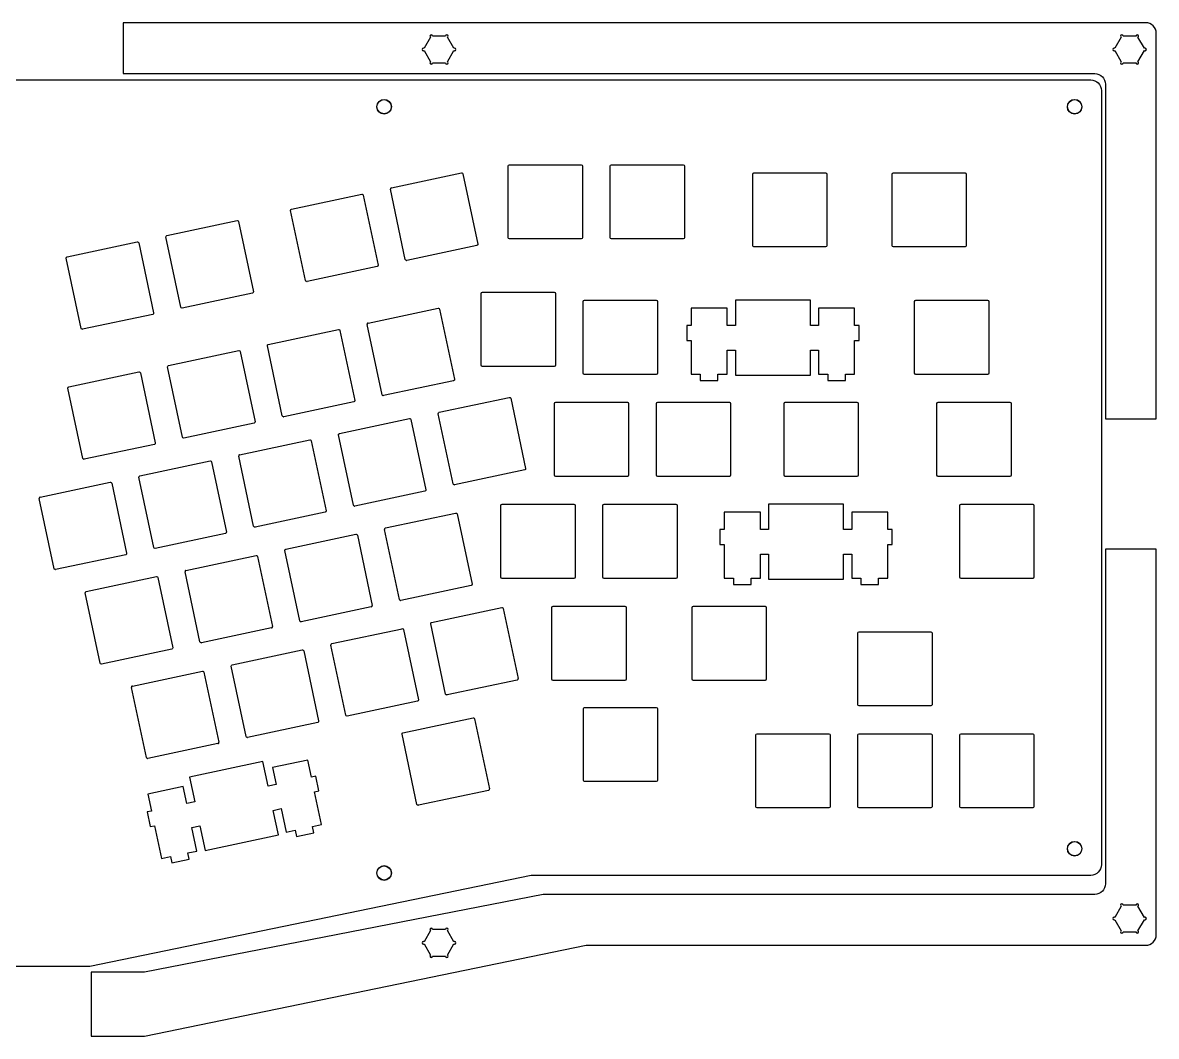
# Model space of a CAD drawing. Header units: inches. Extents: x -11.8 to 11.8, y -2.1 to 13.1.
# Drawn here: x 3.38 to 11.72, y 5.65 to 13.11 of the extents above; entities that cross this region are included whole.
import ezdxf

# ---------------------------------------------------------------- set-up
doc = ezdxf.new("R2010")
doc.units = ezdxf.units.IN
doc.header["$MEASUREMENT"] = 0
doc.layers.get('0').update_dxf_attribs({"lineweight": 0})

msp = doc.modelspace()

# ---------------------------------------------------------------- linework, layer by layer
at = {"color": 18, "lineweight": 25, "true_color": 0x000000}
for p, q in [((4.1235, 13.1059), (4.1235, 12.7319)), ((11.6428, 13.1059), (4.1235, 13.1059)), ((6.4933, 13.0075), (6.3994, 13.0075)), ((11.5717, 13.0075), (11.4777, 13.0075)), ((11.7216, 10.1934), (11.7216, 13.0272)), ((6.3847, 12.9991), (6.3375, 12.9175)), ((6.5552, 12.9175), (6.508, 12.9991)), ((11.463, 12.9991), (11.4159, 12.9175)), ((11.6335, 12.9175), (11.5864, 12.9991)), ((6.3375, 12.9007), (6.3847, 12.819)), ((6.508, 12.819), (6.5552, 12.9007)), ((11.4159, 12.9007), (11.463, 12.819)), ((11.5864, 12.819), (11.6335, 12.9007)), ((6.3994, 12.8106), (6.4933, 12.8106)), ((11.4777, 12.8106), (11.5717, 12.8106)), ((-2.7407, 12.6854), (11.2392, 12.6854)), ((4.1235, 12.7319), (11.2689, 12.7319)), ((11.3179, 12.6066), (11.3179, 6.9142)), ((11.3476, 12.6532), (11.3476, 10.1934)), ((6.9555, 11.5245), (6.9555, 12.052)), ((6.9644, 12.0609), (7.4919, 12.0609)), ((7.5008, 12.052), (7.5008, 11.5245)), ((7.7055, 11.5245), (7.7055, 12.052)), ((7.7144, 12.0609), (8.2419, 12.0609)), ((8.2508, 12.052), (8.2508, 11.5245)), ((6.0955, 11.8913), (6.6115, 12.001)), ((6.622, 11.9942), (6.7317, 11.4782)), ((8.7532, 11.4654), (8.7532, 11.993)), ((8.7532, 11.4654), (8.7532, 11.993)), ((8.7621, 12.0018), (9.2897, 12.0018)), ((8.7621, 12.0018), (9.2897, 12.0018)), ((9.2985, 11.993), (9.2985, 11.4654)), ((9.2985, 11.993), (9.2985, 11.4654)), ((9.7788, 11.4654), (9.7788, 11.993)), ((9.7788, 11.4654), (9.7788, 11.993)), ((9.7877, 12.0018), (10.3153, 12.0018)), ((9.7877, 12.0018), (10.3153, 12.0018)), ((10.3241, 11.993), (10.3241, 11.4654)), ((10.3241, 11.993), (10.3241, 11.4654)), ((5.3619, 11.7354), (5.8779, 11.8451)), ((6.1984, 11.3648), (6.0887, 11.8808)), ((5.8884, 11.8383), (5.9981, 11.3222)), ((5.4647, 11.2089), (5.3551, 11.7249)), ((4.4448, 11.5405), (4.9609, 11.6502)), ((4.9714, 11.6433), (5.0811, 11.1273)), ((4.5477, 11.014), (4.438, 11.53)), ((7.4919, 11.5156), (6.9644, 11.5156)), ((8.2419, 11.5156), (7.7144, 11.5156)), ((3.7113, 11.3846), (4.2273, 11.4942)), ((4.2378, 11.4874), (4.3475, 10.9714)), ((6.7249, 11.4677), (6.2089, 11.358)), ((9.2897, 11.4565), (8.7621, 11.4565)), ((9.2897, 11.4565), (8.7621, 11.4565)), ((10.3153, 11.4565), (9.7877, 11.4565)), ((10.3153, 11.4565), (9.7877, 11.4565)), ((3.8141, 10.858), (3.7044, 11.3741)), ((5.9913, 11.3117), (5.4753, 11.202)), ((5.0743, 11.1168), (4.5582, 11.0071)), ((6.7567, 10.587), (6.7567, 11.1145)), ((6.7655, 11.1234), (7.2931, 11.1234)), ((7.302, 11.1145), (7.302, 10.587)), ((5.9241, 10.8964), (6.4401, 11.0061)), ((7.5067, 10.5279), (7.5067, 11.0555)), ((7.5155, 11.0643), (8.0431, 11.0643)), ((8.052, 11.0555), (8.052, 10.5279)), ((8.5658, 11.0064), (8.3, 11.0064)), ((8.3, 11.0064), (8.3, 10.8793)), ((8.5658, 10.8793), (8.5658, 11.0064)), ((8.6258, 11.0643), (8.6258, 10.8793)), ((9.177, 11.0643), (8.6258, 11.0643)), ((9.177, 10.8793), (9.177, 11.0643)), ((9.5027, 11.0064), (9.237, 11.0064)), ((9.237, 11.0064), (9.237, 10.8793)), ((9.5027, 10.8793), (9.5027, 11.0064)), ((9.9442, 10.5279), (9.9442, 11.0555)), ((9.9442, 10.5279), (9.9442, 11.0555)), ((9.953, 11.0643), (10.4806, 11.0643)), ((9.953, 11.0643), (10.4806, 11.0643)), ((10.4895, 11.0555), (10.4895, 10.5279)), ((10.4895, 11.0555), (10.4895, 10.5279)), ((4.3407, 10.9609), (3.8246, 10.8512)), ((6.4506, 10.9993), (6.5603, 10.4833)), ((5.1905, 10.7405), (5.7065, 10.8502)), ((5.717, 10.8434), (5.8267, 10.3273)), ((6.0269, 10.3699), (5.9173, 10.8859)), ((8.3, 10.8793), (8.2675, 10.8793)), ((8.2675, 10.8793), (8.2675, 10.7691)), ((8.6258, 10.8793), (8.5658, 10.8793)), ((9.237, 10.8793), (9.177, 10.8793)), ((9.5353, 10.8793), (9.5027, 10.8793)), ((9.5353, 10.7691), (9.5353, 10.8793)), ((8.2675, 10.7691), (8.3, 10.7691)), ((8.3, 10.7691), (8.3, 10.5222)), ((9.5027, 10.5222), (9.5027, 10.7691)), ((9.5027, 10.7691), (9.5353, 10.7691)), ((4.4568, 10.5846), (4.9729, 10.6943)), ((4.9834, 10.6874), (5.0931, 10.1714)), ((5.2933, 10.214), (5.1836, 10.73)), ((8.5658, 10.5222), (8.5658, 10.6982)), ((8.5658, 10.6982), (8.6258, 10.6982)), ((8.6258, 10.6982), (8.6258, 10.5132)), ((9.177, 10.5132), (9.177, 10.6982)), ((9.177, 10.6982), (9.237, 10.6982)), ((9.237, 10.6982), (9.237, 10.5222)), ((3.7232, 10.4286), (4.2393, 10.5383)), ((4.2498, 10.5315), (4.3595, 10.0155)), ((4.5597, 10.058), (4.45, 10.5741)), ((7.2931, 10.5781), (6.7655, 10.5781)), ((8.0431, 10.519), (7.5155, 10.519)), ((8.3, 10.5222), (8.3679, 10.5222)), ((8.3679, 10.5222), (8.3679, 10.475)), ((8.4978, 10.475), (8.4978, 10.5222)), ((8.4978, 10.5222), (8.5658, 10.5222)), ((8.6258, 10.5132), (9.177, 10.5132)), ((9.237, 10.5222), (9.3049, 10.5222)), ((9.3049, 10.5222), (9.3049, 10.475)), ((9.4349, 10.475), (9.4349, 10.5222)), ((9.4349, 10.5222), (9.5027, 10.5222)), ((10.4806, 10.519), (9.953, 10.519)), ((10.4806, 10.519), (9.953, 10.519)), ((6.5535, 10.4728), (6.0375, 10.3631)), ((8.3679, 10.475), (8.4978, 10.475)), ((9.3049, 10.475), (9.4349, 10.475)), ((3.8261, 9.9021), (3.7164, 10.4181)), ((6.4468, 10.2408), (6.9628, 10.3505)), ((6.9734, 10.3437), (7.083, 9.8276)), ((5.8199, 10.3168), (5.3038, 10.2071)), ((7.2957, 9.7779), (7.2957, 10.3055)), ((7.3045, 10.3143), (7.8321, 10.3143)), ((7.8409, 10.3055), (7.8409, 9.7779)), ((8.0457, 9.7779), (8.0457, 10.3055)), ((8.0545, 10.3143), (8.5821, 10.3143)), ((8.5909, 10.3055), (8.5909, 9.7779)), ((8.9835, 9.7779), (8.9835, 10.3055)), ((8.9923, 10.3143), (9.5199, 10.3143)), ((9.5287, 10.3055), (9.5287, 9.7779)), ((10.1085, 9.7779), (10.1085, 10.3055)), ((10.1173, 10.3143), (10.6449, 10.3143)), ((10.6537, 10.3055), (10.6537, 9.7779)), ((5.7132, 10.0849), (6.2292, 10.1945)), ((6.2397, 10.1877), (6.3494, 9.6717)), ((6.5497, 9.7143), (6.44, 10.2303)), ((11.3476, 10.1934), (11.7216, 10.1934)), ((5.0863, 10.1609), (4.5702, 10.0512)), ((4.3527, 10.005), (3.8366, 9.8953)), ((4.9796, 9.9289), (5.4956, 10.0386)), ((5.5061, 10.0318), (5.6158, 9.5158)), ((5.8161, 9.5583), (5.7064, 10.0744)), ((4.246, 9.773), (4.762, 9.8827)), ((4.7725, 9.8759), (4.8822, 9.3598)), ((5.0825, 9.4024), (4.9728, 9.9184)), ((4.3488, 9.2465), (4.2392, 9.7625)), ((7.0762, 9.8171), (6.5602, 9.7074)), ((7.8321, 9.769), (7.3045, 9.769)), ((8.5821, 9.769), (8.0545, 9.769)), ((9.5199, 9.769), (8.9923, 9.769)), ((10.6449, 9.769), (10.1173, 9.769)), ((3.5124, 9.6171), (4.0284, 9.7267)), ((4.0389, 9.7199), (4.1486, 9.2039)), ((3.6152, 9.0905), (3.5055, 9.6066)), ((6.3426, 9.6612), (5.8266, 9.5515)), ((5.609, 9.5053), (5.093, 9.3956)), ((6.9016, 9.0279), (6.9016, 9.5555)), ((6.9104, 9.5643), (7.438, 9.5643)), ((7.4468, 9.5555), (7.4468, 9.0279)), ((7.6516, 9.0279), (7.6516, 9.5555)), ((7.6604, 9.5643), (8.188, 9.5643)), ((8.1968, 9.5555), (8.1968, 9.0279)), ((8.8101, 9.5062), (8.5443, 9.5062)), ((8.5443, 9.5062), (8.5443, 9.3791)), ((8.8101, 9.3791), (8.8101, 9.5062)), ((8.8701, 9.5641), (8.8701, 9.3791)), ((9.4213, 9.5641), (8.8701, 9.5641)), ((9.4213, 9.3791), (9.4213, 9.5641)), ((9.7471, 9.5062), (9.4813, 9.5062)), ((9.4813, 9.5062), (9.4813, 9.3791)), ((9.7471, 9.3791), (9.7471, 9.5062)), ((10.2766, 9.0279), (10.2766, 9.5555)), ((10.2854, 9.5643), (10.813, 9.5643)), ((10.8218, 9.5555), (10.8218, 9.0279)), ((6.0525, 9.3902), (6.5686, 9.4999)), ((6.5791, 9.4931), (6.6888, 8.9771)), ((4.8754, 9.3493), (4.3594, 9.2396)), ((5.3189, 9.2343), (5.835, 9.344)), ((6.1554, 8.8637), (6.0457, 9.3797)), ((8.5443, 9.3791), (8.5119, 9.3791)), ((8.5119, 9.3791), (8.5119, 9.2689)), ((8.8701, 9.3791), (8.8101, 9.3791)), ((9.4813, 9.3791), (9.4213, 9.3791)), ((9.7796, 9.3791), (9.7471, 9.3791)), ((9.7796, 9.2689), (9.7796, 9.3791)), ((5.8455, 9.3372), (5.9551, 8.8211)), ((8.5119, 9.2689), (8.5443, 9.2689)), ((8.5443, 9.2689), (8.5443, 9.022)), ((9.7471, 9.022), (9.7471, 9.2689)), ((9.7471, 9.2689), (9.7796, 9.2689)), ((4.1418, 9.1934), (3.6257, 9.0837)), ((4.5853, 9.0784), (5.1013, 9.1881)), ((5.1118, 9.1812), (5.2215, 8.6652)), ((5.4218, 8.7078), (5.3121, 9.2238)), ((8.8101, 9.022), (8.8101, 9.198)), ((8.8101, 9.198), (8.8701, 9.198)), ((8.8701, 9.198), (8.8701, 9.013)), ((9.4213, 9.013), (9.4213, 9.198)), ((9.4213, 9.198), (9.4813, 9.198)), ((9.4813, 9.198), (9.4813, 9.022)), ((11.7216, 9.2337), (11.3476, 9.2337)), ((11.3476, 9.2337), (11.3476, 6.7739)), ((11.7216, 6.3999), (11.7216, 9.2337)), ((3.8517, 8.9224), (4.3677, 9.0321)), ((4.3782, 9.0253), (4.4879, 8.5093)), ((4.6882, 8.5518), (4.5785, 9.0679)), ((7.438, 9.019), (6.9104, 9.019)), ((8.188, 9.019), (7.6604, 9.019)), ((8.5443, 9.022), (8.6122, 9.022)), ((8.6122, 9.022), (8.6122, 8.9748)), ((8.7422, 8.9748), (8.7422, 9.022)), ((8.7422, 9.022), (8.8101, 9.022)), ((8.8701, 9.013), (9.4213, 9.013)), ((9.4813, 9.022), (9.5493, 9.022)), ((9.5493, 9.022), (9.5493, 8.9748)), ((9.6792, 8.9748), (9.6792, 9.022)), ((9.6792, 9.022), (9.7471, 9.022)), ((10.813, 9.019), (10.2854, 9.019)), ((6.6819, 8.9666), (6.1659, 8.8569)), ((8.6122, 8.9748), (8.7422, 8.9748)), ((9.5493, 8.9748), (9.6792, 8.9748)), ((3.9546, 8.3959), (3.8449, 8.9119)), ((5.9483, 8.8106), (5.4323, 8.7009)), ((6.3919, 8.6956), (6.9079, 8.8053)), ((6.9184, 8.7985), (7.0281, 8.2824)), ((7.2766, 8.2779), (7.2766, 8.8055)), ((7.2854, 8.8143), (7.813, 8.8143)), ((7.8218, 8.8055), (7.8218, 8.2779)), ((8.3078, 8.2779), (8.3078, 8.8055)), ((8.3167, 8.8143), (8.8442, 8.8143)), ((8.8531, 8.8055), (8.8531, 8.2779)), ((6.4947, 8.1691), (6.3851, 8.6851)), ((5.2147, 8.6547), (4.6987, 8.545)), ((5.6583, 8.5397), (6.1743, 8.6494)), ((6.1848, 8.6425), (6.2945, 8.1265)), ((9.5266, 8.0904), (9.5266, 8.618)), ((9.5354, 8.6268), (10.063, 8.6268)), ((10.0718, 8.618), (10.0718, 8.0904)), ((5.7611, 8.0131), (5.6514, 8.5292)), ((4.4811, 8.4988), (3.9651, 8.3891)), ((4.9246, 8.3837), (5.4407, 8.4934)), ((5.4512, 8.4866), (5.5609, 7.9706)), ((4.191, 8.2278), (4.7071, 8.3375)), ((5.0275, 7.8572), (4.9178, 8.3732)), ((4.7176, 8.3307), (4.8273, 7.8146)), ((7.0213, 8.2719), (6.5052, 8.1623)), ((7.813, 8.269), (7.2854, 8.269)), ((8.8442, 8.269), (8.3167, 8.269)), ((4.2939, 7.7013), (4.1842, 8.2173)), ((6.2877, 8.116), (5.7716, 8.0063)), ((7.5076, 7.5338), (7.5076, 8.0613)), ((7.5164, 8.0702), (8.044, 8.0702)), ((8.0529, 8.0613), (8.0529, 7.5338)), ((10.063, 8.0815), (9.5354, 8.0815)), ((5.5541, 7.9601), (5.038, 7.8504)), ((6.181, 7.884), (6.697, 7.9937)), ((6.7075, 7.9869), (6.8172, 7.4709)), ((6.2839, 7.3575), (6.1742, 7.8735)), ((8.7766, 7.3404), (8.7766, 7.868)), ((8.7854, 7.8768), (9.313, 7.8768)), ((9.3218, 7.868), (9.3218, 7.3404)), ((9.5266, 7.3404), (9.5266, 7.868)), ((9.5354, 7.8768), (10.063, 7.8768)), ((10.0718, 7.868), (10.0718, 7.3404)), ((10.2766, 7.3404), (10.2766, 7.868)), ((10.2854, 7.8768), (10.813, 7.8768)), ((10.8218, 7.868), (10.8218, 7.3404)), ((4.8204, 7.8041), (4.3044, 7.6944)), ((5.1511, 7.6717), (4.612, 7.5571)), ((5.1895, 7.4907), (5.1511, 7.6717)), ((5.4818, 7.6828), (5.2219, 7.6276)), ((5.5082, 7.5584), (5.4818, 7.6828)), ((5.2219, 7.6276), (5.2483, 7.5032)), ((4.612, 7.5571), (4.6504, 7.3762)), ((5.54, 7.5652), (5.5082, 7.5584)), ((5.5629, 7.4574), (5.54, 7.5652)), ((8.044, 7.5249), (7.5164, 7.5249)), ((4.5652, 7.488), (4.3053, 7.4327)), ((4.3053, 7.4327), (4.3317, 7.3084)), ((4.5917, 7.3636), (4.5652, 7.488)), ((5.2483, 7.5032), (5.1895, 7.4907)), ((5.5312, 7.4507), (5.5629, 7.4574)), ((5.5825, 7.2092), (5.5312, 7.4507)), ((6.8104, 7.4604), (6.2944, 7.3507)), ((4.6504, 7.3762), (4.5917, 7.3636)), ((4.3317, 7.3084), (4.3, 7.3016)), ((4.3, 7.3016), (4.3229, 7.1938)), ((5.2272, 7.3136), (5.2859, 7.3261)), ((5.2657, 7.1326), (5.2272, 7.3136)), ((5.2859, 7.3261), (5.3225, 7.1539)), ((9.313, 7.3315), (8.7854, 7.3315)), ((10.063, 7.3315), (9.5354, 7.3315)), ((10.813, 7.3315), (10.2854, 7.3315)), ((4.3229, 7.1938), (4.3547, 7.2005)), ((4.3547, 7.2005), (4.406, 6.9591)), ((4.6294, 7.1865), (4.6881, 7.199)), ((4.6659, 7.0144), (4.6294, 7.1865)), ((4.6881, 7.199), (4.7265, 7.018)), ((5.516, 7.1951), (5.5825, 7.2092)), ((5.5259, 7.1488), (5.516, 7.1951)), ((4.7265, 7.018), (5.2657, 7.1326)), ((5.3225, 7.1539), (5.389, 7.168)), ((5.389, 7.168), (5.3988, 7.1218)), ((5.3988, 7.1218), (5.5259, 7.1488)), ((4.5995, 7.0002), (4.6659, 7.0144)), ((4.406, 6.9591), (4.4724, 6.9732)), ((4.4724, 6.9732), (4.4822, 6.927)), ((4.4822, 6.927), (4.6093, 6.954)), ((4.6093, 6.954), (4.5995, 7.0002)), ((7.1239, 6.8355), (3.8774, 6.1661)), ((11.2392, 6.8355), (7.1239, 6.8355)), ((7.2126, 6.6952), (4.281, 6.1236)), ((11.2689, 6.6951), (7.2126, 6.6952)), ((11.463, 6.608), (11.4159, 6.5264)), ((11.5717, 6.6164), (11.4777, 6.6164)), ((11.6335, 6.5264), (11.5864, 6.608)), ((11.4159, 6.5096), (11.463, 6.4279)), ((11.5864, 6.4279), (11.6335, 6.5096)), ((6.3847, 6.4293), (6.3375, 6.3477)), ((6.4933, 6.4377), (6.3994, 6.4377)), ((6.5552, 6.3477), (6.508, 6.4293)), ((11.4777, 6.4196), (11.5717, 6.4196)), ((4.281, 5.6518), (7.5275, 6.3211)), ((6.3375, 6.3309), (6.3847, 6.2492)), ((6.508, 6.2492), (6.5552, 6.3309)), ((7.5275, 6.3211), (11.6428, 6.3211)), ((6.3994, 6.2409), (6.4933, 6.2409)), ((3.8774, 6.1661), (3.09, 6.1661)), ((3.8873, 6.1236), (3.8873, 5.6518)), ((4.281, 6.1236), (3.8873, 6.1236)), ((3.8873, 5.6518), (4.281, 5.6518))]:
    msp.add_line(p, q, dxfattribs=at)
for points in [[(11.7216, 13.0272), (11.7215, 13.0707), (11.6863, 13.1059), (11.6428, 13.1059)], [(6.56, 12.9189), (6.5582, 12.9189), (6.5566, 12.9183), (6.5552, 12.9175)], [(11.6384, 12.9189), (11.6366, 12.9189), (11.635, 12.9183), (11.6335, 12.9175)], [(11.2392, 12.6854), (11.2827, 12.6854), (11.3179, 12.6501), (11.3179, 12.6066)], [(11.2689, 12.7319), (11.3124, 12.7319), (11.3476, 12.6967), (11.3476, 12.6532)], [(5.9887, 12.4868), (5.9887, 12.516), (6.0127, 12.5399), (6.0419, 12.5399)], [(5.9896, 12.4885), (5.9896, 12.5178), (6.0135, 12.5417), (6.0427, 12.5417)], [(6.0419, 12.5399), (6.0711, 12.5399), (6.095, 12.516), (6.095, 12.4868)], [(6.0427, 12.5417), (6.0719, 12.5417), (6.0959, 12.5178), (6.0959, 12.4885)], [(11.0671, 12.4868), (11.0671, 12.516), (11.091, 12.5399), (11.1202, 12.5399)], [(11.0679, 12.4885), (11.0679, 12.5178), (11.0918, 12.5417), (11.1211, 12.5417)], [(11.1202, 12.5399), (11.1495, 12.5399), (11.1734, 12.516), (11.1734, 12.4868)], [(11.1211, 12.5417), (11.1503, 12.5417), (11.1742, 12.5178), (11.1742, 12.4885)], [(6.0419, 12.4336), (6.0127, 12.4336), (5.9887, 12.4575), (5.9887, 12.4868)], [(6.0427, 12.4354), (6.0135, 12.4354), (5.9896, 12.4593), (5.9896, 12.4885)], [(6.095, 12.4868), (6.095, 12.4575), (6.0711, 12.4336), (6.0419, 12.4336)], [(6.0959, 12.4885), (6.0959, 12.4593), (6.0719, 12.4354), (6.0427, 12.4354)], [(11.1202, 12.4336), (11.091, 12.4336), (11.0671, 12.4575), (11.0671, 12.4868)], [(11.1211, 12.4354), (11.0918, 12.4354), (11.0679, 12.4593), (11.0679, 12.4885)], [(11.1734, 12.4868), (11.1734, 12.4575), (11.1495, 12.4336), (11.1202, 12.4336)], [(11.1742, 12.4885), (11.1742, 12.4593), (11.1503, 12.4354), (11.1211, 12.4354)], [(6.9555, 12.052), (6.9555, 12.0569), (6.9595, 12.0609), (6.9644, 12.0609)], [(7.4919, 12.0609), (7.4968, 12.0609), (7.5008, 12.0569), (7.5008, 12.052)], [(7.7055, 12.052), (7.7055, 12.0569), (7.7095, 12.0609), (7.7144, 12.0609)], [(8.2419, 12.0609), (8.2468, 12.0609), (8.2508, 12.0569), (8.2508, 12.052)], [(8.7532, 11.993), (8.7532, 11.9978), (8.7572, 12.0018), (8.7621, 12.0018)], [(8.7532, 11.993), (8.7532, 11.9978), (8.7572, 12.0018), (8.7621, 12.0018)], [(9.2897, 12.0018), (9.2945, 12.0018), (9.2985, 11.9978), (9.2985, 11.993)], [(9.2897, 12.0018), (9.2945, 12.0018), (9.2985, 11.9978), (9.2985, 11.993)], [(9.7788, 11.993), (9.7788, 11.9978), (9.7828, 12.0018), (9.7877, 12.0018)], [(9.7788, 11.993), (9.7788, 11.9978), (9.7828, 12.0018), (9.7877, 12.0018)], [(10.3153, 12.0018), (10.3201, 12.0018), (10.3241, 11.9978), (10.3241, 11.993)], [(10.3153, 12.0018), (10.3201, 12.0018), (10.3241, 11.9978), (10.3241, 11.993)], [(6.0899, 11.8875), (6.0886, 11.8855), (6.0882, 11.8832), (6.0887, 11.8808)], [(6.0955, 11.8913), (6.0932, 11.8909), (6.0912, 11.8895), (6.0899, 11.8875)], [(5.3551, 11.7249), (5.354, 11.7297), (5.3571, 11.7344), (5.3619, 11.7354)], [(4.438, 11.53), (4.437, 11.5348), (4.4401, 11.5395), (4.4448, 11.5405)], [(6.9644, 11.5156), (6.9595, 11.5156), (6.9555, 11.5196), (6.9555, 11.5245)], [(7.5008, 11.5245), (7.5008, 11.5196), (7.4968, 11.5156), (7.4919, 11.5156)], [(7.7144, 11.5156), (7.7095, 11.5156), (7.7055, 11.5196), (7.7055, 11.5245)], [(8.2508, 11.5245), (8.2508, 11.5196), (8.2468, 11.5156), (8.2419, 11.5156)], [(6.7317, 11.4782), (6.7327, 11.4734), (6.7297, 11.4687), (6.7249, 11.4677)], [(8.7621, 11.4565), (8.7572, 11.4565), (8.7532, 11.4605), (8.7532, 11.4654)], [(8.7621, 11.4565), (8.7572, 11.4565), (8.7532, 11.4605), (8.7532, 11.4654)], [(9.2985, 11.4654), (9.2985, 11.4605), (9.2945, 11.4565), (9.2897, 11.4565)], [(9.2985, 11.4654), (9.2985, 11.4605), (9.2945, 11.4565), (9.2897, 11.4565)], [(9.7877, 11.4565), (9.7828, 11.4565), (9.7788, 11.4605), (9.7788, 11.4654)], [(9.7877, 11.4565), (9.7828, 11.4565), (9.7788, 11.4605), (9.7788, 11.4654)], [(10.3241, 11.4654), (10.3241, 11.4605), (10.3201, 11.4565), (10.3153, 11.4565)], [(10.3241, 11.4654), (10.3241, 11.4605), (10.3201, 11.4565), (10.3153, 11.4565)], [(3.7044, 11.3741), (3.7034, 11.3788), (3.7065, 11.3835), (3.7113, 11.3846)], [(6.207, 11.3578), (6.2029, 11.3578), (6.1992, 11.3607), (6.1984, 11.3648)], [(6.207, 11.3578), (6.2076, 11.3578), (6.2083, 11.3579), (6.2089, 11.358)], [(5.9981, 11.3222), (5.9991, 11.3175), (5.9961, 11.3128), (5.9913, 11.3117)], [(5.4734, 11.2018), (5.4692, 11.2018), (5.4656, 11.2048), (5.4647, 11.2089)], [(5.4734, 11.2018), (5.474, 11.2018), (5.4746, 11.2019), (5.4753, 11.202)], [(5.0743, 11.1168), (5.0766, 11.1173), (5.0785, 11.1187), (5.0798, 11.1207)], [(5.0798, 11.1207), (5.0811, 11.1226), (5.0816, 11.125), (5.0811, 11.1273)], [(6.7567, 11.1145), (6.7567, 11.1194), (6.7607, 11.1234), (6.7655, 11.1234)], [(7.2931, 11.1234), (7.298, 11.1234), (7.302, 11.1194), (7.302, 11.1145)], [(4.5564, 11.0069), (4.5522, 11.0069), (4.5486, 11.0099), (4.5477, 11.014)], [(4.5564, 11.0069), (4.557, 11.0069), (4.5576, 11.007), (4.5582, 11.0071)], [(7.5067, 11.0555), (7.5067, 11.0603), (7.5107, 11.0643), (7.5155, 11.0643)], [(8.0431, 11.0643), (8.048, 11.0643), (8.052, 11.0603), (8.052, 11.0555)], [(9.9442, 11.0555), (9.9442, 11.0603), (9.9482, 11.0643), (9.953, 11.0643)], [(9.9442, 11.0555), (9.9442, 11.0603), (9.9482, 11.0643), (9.953, 11.0643)], [(10.4806, 11.0643), (10.4855, 11.0643), (10.4895, 11.0603), (10.4895, 11.0555)], [(10.4806, 11.0643), (10.4855, 11.0643), (10.4895, 11.0603), (10.4895, 11.0555)], [(4.3475, 10.9714), (4.3485, 10.9666), (4.3454, 10.9619), (4.3407, 10.9609)], [(3.8228, 10.851), (3.8186, 10.851), (3.815, 10.8539), (3.8141, 10.858)], [(3.8228, 10.851), (3.8234, 10.851), (3.824, 10.8511), (3.8246, 10.8512)], [(5.9185, 10.8926), (5.9172, 10.8906), (5.9168, 10.8883), (5.9173, 10.8859)], [(5.9241, 10.8964), (5.9218, 10.896), (5.9198, 10.8946), (5.9185, 10.8926)], [(5.1836, 10.73), (5.1826, 10.7348), (5.1857, 10.7395), (5.1905, 10.7405)], [(4.45, 10.5741), (4.449, 10.5788), (4.4521, 10.5836), (4.4568, 10.5846)], [(6.7655, 10.5781), (6.7607, 10.5781), (6.7567, 10.5821), (6.7567, 10.587)], [(7.302, 10.587), (7.302, 10.5821), (7.298, 10.5781), (7.2931, 10.5781)], [(7.5155, 10.519), (7.5107, 10.519), (7.5067, 10.523), (7.5067, 10.5279)], [(8.052, 10.5279), (8.052, 10.523), (8.048, 10.519), (8.0431, 10.519)], [(9.953, 10.519), (9.9482, 10.519), (9.9442, 10.523), (9.9442, 10.5279)], [(9.953, 10.519), (9.9482, 10.519), (9.9442, 10.523), (9.9442, 10.5279)], [(10.4895, 10.5279), (10.4895, 10.523), (10.4855, 10.519), (10.4806, 10.519)], [(10.4895, 10.5279), (10.4895, 10.523), (10.4855, 10.519), (10.4806, 10.519)], [(3.7164, 10.4181), (3.7154, 10.4229), (3.7185, 10.4276), (3.7232, 10.4286)], [(6.5603, 10.4833), (6.5613, 10.4785), (6.5583, 10.4738), (6.5535, 10.4728)], [(6.0356, 10.3629), (6.0314, 10.3629), (6.0278, 10.3658), (6.0269, 10.3699)], [(6.0356, 10.3629), (6.0362, 10.3629), (6.0368, 10.363), (6.0375, 10.3631)], [(5.8267, 10.3273), (5.8277, 10.3226), (5.8246, 10.3178), (5.8199, 10.3168)], [(7.2957, 10.3055), (7.2957, 10.3103), (7.2996, 10.3143), (7.3045, 10.3143)], [(7.8321, 10.3143), (7.837, 10.3143), (7.8409, 10.3103), (7.8409, 10.3055)], [(8.0457, 10.3055), (8.0457, 10.3103), (8.0496, 10.3143), (8.0545, 10.3143)], [(8.5821, 10.3143), (8.587, 10.3143), (8.5909, 10.3103), (8.5909, 10.3055)], [(8.9835, 10.3055), (8.9835, 10.3103), (8.9874, 10.3143), (8.9923, 10.3143)], [(9.5199, 10.3143), (9.5248, 10.3143), (9.5287, 10.3103), (9.5287, 10.3055)], [(10.1085, 10.3055), (10.1085, 10.3103), (10.1124, 10.3143), (10.1173, 10.3143)], [(10.6449, 10.3143), (10.6498, 10.3143), (10.6537, 10.3103), (10.6537, 10.3055)], [(5.302, 10.2069), (5.2978, 10.2069), (5.2942, 10.2099), (5.2933, 10.214)], [(5.302, 10.2069), (5.3026, 10.2069), (5.3032, 10.207), (5.3038, 10.2071)], [(6.44, 10.2303), (6.439, 10.2351), (6.442, 10.2398), (6.4468, 10.2408)], [(5.0863, 10.1609), (5.0886, 10.1614), (5.0905, 10.1628), (5.0918, 10.1647)], [(5.0918, 10.1647), (5.0931, 10.1667), (5.0936, 10.1691), (5.0931, 10.1714)], [(4.3595, 10.0155), (4.3605, 10.0107), (4.3574, 10.006), (4.3527, 10.005)], [(4.5684, 10.051), (4.5642, 10.051), (4.5606, 10.054), (4.5597, 10.058)], [(4.5684, 10.051), (4.569, 10.051), (4.5696, 10.0511), (4.5702, 10.0512)], [(5.7064, 10.0744), (5.7054, 10.0791), (5.7084, 10.0838), (5.7132, 10.0849)], [(4.974, 9.9251), (4.9727, 9.9231), (4.9723, 9.9207), (4.9728, 9.9184)], [(4.9796, 9.9289), (4.9773, 9.9284), (4.9753, 9.9271), (4.974, 9.9251)], [(3.8348, 9.8951), (3.8306, 9.8951), (3.827, 9.898), (3.8261, 9.9021)], [(3.8348, 9.8951), (3.8354, 9.8951), (3.836, 9.8952), (3.8366, 9.8953)], [(4.2404, 9.7692), (4.2391, 9.7672), (4.2387, 9.7648), (4.2392, 9.7625)], [(4.246, 9.773), (4.2437, 9.7725), (4.2417, 9.7711), (4.2404, 9.7692)], [(7.083, 9.8276), (7.0841, 9.8229), (7.081, 9.8181), (7.0762, 9.8171)], [(7.3045, 9.769), (7.2996, 9.769), (7.2957, 9.773), (7.2957, 9.7779)], [(7.8409, 9.7779), (7.8409, 9.773), (7.837, 9.769), (7.8321, 9.769)], [(8.0545, 9.769), (8.0496, 9.769), (8.0457, 9.773), (8.0457, 9.7779)], [(8.5909, 9.7779), (8.5909, 9.773), (8.587, 9.769), (8.5821, 9.769)], [(8.9923, 9.769), (8.9874, 9.769), (8.9835, 9.773), (8.9835, 9.7779)], [(9.5287, 9.7779), (9.5287, 9.773), (9.5248, 9.769), (9.5199, 9.769)], [(10.1173, 9.769), (10.1124, 9.769), (10.1085, 9.773), (10.1085, 9.7779)], [(10.6537, 9.7779), (10.6537, 9.773), (10.6498, 9.769), (10.6449, 9.769)], [(6.5583, 9.7072), (6.5542, 9.7072), (6.5505, 9.7102), (6.5497, 9.7143)], [(6.5583, 9.7072), (6.5589, 9.7072), (6.5596, 9.7073), (6.5602, 9.7074)], [(3.5068, 9.6132), (3.5055, 9.6112), (3.505, 9.6089), (3.5055, 9.6066)], [(3.5124, 9.6171), (3.5101, 9.6166), (3.5081, 9.6152), (3.5068, 9.6132)], [(5.6158, 9.5158), (5.6168, 9.511), (5.6138, 9.5063), (5.609, 9.5053)], [(5.8247, 9.5513), (5.8206, 9.5513), (5.8169, 9.5543), (5.8161, 9.5583)], [(5.8247, 9.5513), (5.8253, 9.5513), (5.8259, 9.5514), (5.8266, 9.5515)], [(6.9016, 9.5555), (6.9016, 9.5603), (6.9055, 9.5643), (6.9104, 9.5643)], [(7.438, 9.5643), (7.4429, 9.5643), (7.4468, 9.5603), (7.4468, 9.5555)], [(7.6516, 9.5555), (7.6516, 9.5603), (7.6555, 9.5643), (7.6604, 9.5643)], [(8.188, 9.5643), (8.1929, 9.5643), (8.1968, 9.5603), (8.1968, 9.5555)], [(10.2766, 9.5555), (10.2766, 9.5603), (10.2805, 9.5643), (10.2854, 9.5643)], [(10.813, 9.5643), (10.8179, 9.5643), (10.8218, 9.5603), (10.8218, 9.5555)], [(4.8754, 9.3493), (4.8777, 9.3498), (4.8797, 9.3512), (4.881, 9.3532)], [(4.881, 9.3532), (4.8823, 9.3551), (4.8827, 9.3575), (4.8822, 9.3598)], [(5.0911, 9.3954), (5.087, 9.3954), (5.0833, 9.3983), (5.0825, 9.4024)], [(5.0911, 9.3954), (5.0917, 9.3954), (5.0923, 9.3954), (5.093, 9.3956)], [(6.0469, 9.3864), (6.0457, 9.3844), (6.0452, 9.382), (6.0457, 9.3797)], [(6.0525, 9.3902), (6.0502, 9.3898), (6.0482, 9.3884), (6.0469, 9.3864)], [(4.1486, 9.2039), (4.1496, 9.1991), (4.1465, 9.1944), (4.1418, 9.1934)], [(4.3575, 9.2394), (4.3533, 9.2394), (4.3497, 9.2424), (4.3488, 9.2465)], [(4.3575, 9.2394), (4.3581, 9.2394), (4.3587, 9.2395), (4.3594, 9.2396)], [(5.3121, 9.2238), (5.3111, 9.2286), (5.3141, 9.2333), (5.3189, 9.2343)], [(3.6239, 9.0835), (3.6197, 9.0835), (3.6161, 9.0865), (3.6152, 9.0905)], [(3.6239, 9.0835), (3.6245, 9.0835), (3.6251, 9.0836), (3.6257, 9.0837)], [(4.5797, 9.0745), (4.5784, 9.0725), (4.578, 9.0702), (4.5785, 9.0679)], [(4.5853, 9.0784), (4.583, 9.0779), (4.581, 9.0765), (4.5797, 9.0745)], [(6.9104, 9.019), (6.9055, 9.019), (6.9016, 9.023), (6.9016, 9.0279)], [(7.4468, 9.0279), (7.4468, 9.023), (7.4429, 9.019), (7.438, 9.019)], [(7.6604, 9.019), (7.6555, 9.019), (7.6516, 9.023), (7.6516, 9.0279)], [(8.1968, 9.0279), (8.1968, 9.023), (8.1929, 9.019), (8.188, 9.019)], [(10.2854, 9.019), (10.2805, 9.019), (10.2766, 9.023), (10.2766, 9.0279)], [(10.8218, 9.0279), (10.8218, 9.023), (10.8179, 9.019), (10.813, 9.019)], [(3.8517, 8.9224), (3.8494, 8.9219), (3.8474, 8.9206), (3.8461, 8.9186)], [(6.6888, 8.9771), (6.6898, 8.9723), (6.6867, 8.9676), (6.6819, 8.9666)], [(3.8461, 8.9186), (3.8448, 8.9166), (3.8444, 8.9142), (3.8449, 8.9119)], [(6.1641, 8.8567), (6.1599, 8.8567), (6.1563, 8.8596), (6.1554, 8.8637)], [(6.1641, 8.8567), (6.1647, 8.8567), (6.1653, 8.8567), (6.1659, 8.8569)], [(5.9483, 8.8106), (5.9506, 8.8111), (5.9526, 8.8125), (5.9539, 8.8145)], [(5.9539, 8.8145), (5.9552, 8.8164), (5.9556, 8.8188), (5.9551, 8.8211)], [(7.2766, 8.8055), (7.2766, 8.8103), (7.2805, 8.8143), (7.2854, 8.8143)], [(7.813, 8.8143), (7.8179, 8.8143), (7.8218, 8.8103), (7.8218, 8.8055)], [(8.3078, 8.8055), (8.3078, 8.8103), (8.3118, 8.8143), (8.3167, 8.8143)], [(8.8442, 8.8143), (8.8491, 8.8143), (8.8531, 8.8103), (8.8531, 8.8055)], [(5.4304, 8.7007), (5.4263, 8.7007), (5.4227, 8.7037), (5.4218, 8.7078)], [(5.4304, 8.7007), (5.4311, 8.7007), (5.4317, 8.7008), (5.4323, 8.7009)], [(6.3851, 8.6851), (6.384, 8.6899), (6.3871, 8.6946), (6.3919, 8.6956)], [(5.2147, 8.6547), (5.217, 8.6552), (5.219, 8.6565), (5.2203, 8.6585)], [(5.2203, 8.6585), (5.2216, 8.6605), (5.222, 8.6629), (5.2215, 8.6652)], [(9.5266, 8.618), (9.5266, 8.6228), (9.5305, 8.6268), (9.5354, 8.6268)], [(10.063, 8.6268), (10.0679, 8.6268), (10.0718, 8.6228), (10.0718, 8.618)], [(4.4879, 8.5093), (4.4889, 8.5045), (4.4859, 8.4998), (4.4811, 8.4988)], [(4.6968, 8.5448), (4.6927, 8.5448), (4.689, 8.5478), (4.6882, 8.5518)], [(4.6968, 8.5448), (4.6974, 8.5448), (4.6981, 8.5449), (4.6987, 8.545)], [(5.6527, 8.5358), (5.6514, 8.5339), (5.6509, 8.5315), (5.6514, 8.5292)], [(5.6583, 8.5397), (5.656, 8.5392), (5.654, 8.5378), (5.6527, 8.5358)], [(3.9632, 8.3889), (3.9591, 8.3889), (3.9554, 8.3918), (3.9546, 8.3959)], [(3.9632, 8.3889), (3.9638, 8.3889), (3.9645, 8.3889), (3.9651, 8.3891)], [(4.9178, 8.3732), (4.9168, 8.378), (4.9199, 8.3827), (4.9246, 8.3837)], [(7.0213, 8.2719), (7.0236, 8.2724), (7.0256, 8.2738), (7.0269, 8.2758)], [(7.0269, 8.2758), (7.0281, 8.2778), (7.0286, 8.2801), (7.0281, 8.2824)], [(7.2854, 8.269), (7.2805, 8.269), (7.2766, 8.273), (7.2766, 8.2779)], [(7.8218, 8.2779), (7.8218, 8.273), (7.8179, 8.269), (7.813, 8.269)], [(8.3167, 8.269), (8.3118, 8.269), (8.3078, 8.273), (8.3078, 8.2779)], [(8.8531, 8.2779), (8.8531, 8.273), (8.8491, 8.269), (8.8442, 8.269)], [(4.1854, 8.224), (4.1842, 8.222), (4.1837, 8.2196), (4.1842, 8.2173)], [(4.191, 8.2278), (4.1887, 8.2273), (4.1867, 8.226), (4.1854, 8.224)], [(6.2945, 8.1265), (6.2955, 8.1217), (6.2924, 8.117), (6.2877, 8.116)], [(6.5034, 8.1621), (6.4992, 8.1621), (6.4956, 8.165), (6.4947, 8.1691)], [(6.5034, 8.1621), (6.504, 8.1621), (6.5046, 8.1621), (6.5052, 8.1623)], [(9.5354, 8.0815), (9.5305, 8.0815), (9.5266, 8.0855), (9.5266, 8.0904)], [(10.0718, 8.0904), (10.0718, 8.0855), (10.0679, 8.0815), (10.063, 8.0815)], [(5.7698, 8.0061), (5.7656, 8.0061), (5.762, 8.0091), (5.7611, 8.0131)], [(5.7698, 8.0061), (5.7704, 8.0061), (5.771, 8.0062), (5.7716, 8.0063)], [(7.5076, 8.0613), (7.5076, 8.0662), (7.5116, 8.0702), (7.5164, 8.0702)], [(8.044, 8.0702), (8.0489, 8.0702), (8.0529, 8.0662), (8.0529, 8.0613)], [(5.5609, 7.9706), (5.5619, 7.9658), (5.5588, 7.9611), (5.5541, 7.9601)], [(5.0362, 7.8502), (5.032, 7.8502), (5.0284, 7.8531), (5.0275, 7.8572)], [(5.0362, 7.8502), (5.0368, 7.8502), (5.0374, 7.8503), (5.038, 7.8504)], [(6.1742, 7.8735), (6.1732, 7.8783), (6.1762, 7.883), (6.181, 7.884)], [(8.7766, 7.868), (8.7766, 7.8728), (8.7805, 7.8768), (8.7854, 7.8768)], [(9.313, 7.8768), (9.3179, 7.8768), (9.3218, 7.8728), (9.3218, 7.868)], [(9.5266, 7.868), (9.5266, 7.8728), (9.5305, 7.8768), (9.5354, 7.8768)], [(10.063, 7.8768), (10.0679, 7.8768), (10.0718, 7.8728), (10.0718, 7.868)], [(10.2766, 7.868), (10.2766, 7.8728), (10.2805, 7.8768), (10.2854, 7.8768)], [(10.813, 7.8768), (10.8179, 7.8768), (10.8218, 7.8728), (10.8218, 7.868)], [(4.8204, 7.8041), (4.8227, 7.8046), (4.8247, 7.806), (4.826, 7.808)], [(4.826, 7.808), (4.8273, 7.8099), (4.8277, 7.8123), (4.8273, 7.8146)], [(4.3025, 7.6942), (4.2984, 7.6942), (4.2948, 7.6972), (4.2939, 7.7013)], [(4.3025, 7.6942), (4.3032, 7.6942), (4.3038, 7.6943), (4.3044, 7.6944)], [(7.5164, 7.5249), (7.5116, 7.5249), (7.5076, 7.5289), (7.5076, 7.5338)], [(8.0529, 7.5338), (8.0529, 7.5289), (8.0489, 7.5249), (8.044, 7.5249)], [(6.8104, 7.4604), (6.8127, 7.4608), (6.8147, 7.4622), (6.816, 7.4642)], [(6.816, 7.4642), (6.8173, 7.4662), (6.8177, 7.4685), (6.8172, 7.4709)], [(6.2925, 7.3505), (6.2884, 7.3505), (6.2847, 7.3534), (6.2839, 7.3575)], [(6.2925, 7.3505), (6.2931, 7.3505), (6.2937, 7.3505), (6.2944, 7.3507)], [(8.7854, 7.3315), (8.7805, 7.3315), (8.7766, 7.3355), (8.7766, 7.3404)], [(9.3218, 7.3404), (9.3218, 7.3355), (9.3179, 7.3315), (9.313, 7.3315)], [(9.5354, 7.3315), (9.5305, 7.3315), (9.5266, 7.3355), (9.5266, 7.3404)], [(10.0718, 7.3404), (10.0718, 7.3355), (10.0679, 7.3315), (10.063, 7.3315)], [(10.2854, 7.3315), (10.2805, 7.3315), (10.2766, 7.3355), (10.2766, 7.3404)], [(10.8218, 7.3404), (10.8218, 7.3355), (10.8179, 7.3315), (10.813, 7.3315)], [(11.0671, 7.0306), (11.0671, 7.0598), (11.091, 7.0837), (11.1202, 7.0837)], [(11.1202, 6.9774), (11.091, 6.9774), (11.0671, 7.0013), (11.0671, 7.0306)], [(11.0679, 7.0323), (11.0679, 7.0616), (11.0918, 7.0855), (11.1211, 7.0855)], [(11.1211, 6.9792), (11.0918, 6.9792), (11.0679, 7.0031), (11.0679, 7.0323)], [(11.1202, 7.0837), (11.1495, 7.0837), (11.1734, 7.0598), (11.1734, 7.0306)], [(11.1734, 7.0306), (11.1734, 7.0013), (11.1495, 6.9774), (11.1202, 6.9774)], [(11.1211, 7.0855), (11.1503, 7.0855), (11.1742, 7.0616), (11.1742, 7.0323)], [(11.1742, 7.0323), (11.1742, 7.0031), (11.1503, 6.9792), (11.1211, 6.9792)], [(5.9887, 6.8519), (5.9887, 6.8811), (6.0127, 6.905), (6.0419, 6.905)], [(6.0419, 6.7987), (6.0127, 6.7987), (5.9887, 6.8227), (5.9887, 6.8519)], [(5.9896, 6.8536), (5.9896, 6.8829), (6.0135, 6.9068), (6.0427, 6.9068)], [(6.0427, 6.8005), (6.0135, 6.8005), (5.9896, 6.8244), (5.9896, 6.8536)], [(6.0419, 6.905), (6.0711, 6.905), (6.095, 6.8811), (6.095, 6.8519)], [(6.095, 6.8519), (6.095, 6.8227), (6.0711, 6.7987), (6.0419, 6.7987)], [(6.0427, 6.9068), (6.0719, 6.9068), (6.0959, 6.8829), (6.0959, 6.8536)], [(6.0959, 6.8536), (6.0959, 6.8244), (6.0719, 6.8005), (6.0427, 6.8005)], [(11.3179, 6.9142), (11.3179, 6.8707), (11.2827, 6.8355), (11.2392, 6.8355)], [(11.3476, 6.7739), (11.3476, 6.7304), (11.3124, 6.6952), (11.2689, 6.6951)], [(11.6384, 6.5278), (11.6366, 6.5278), (11.635, 6.5272), (11.6335, 6.5264)], [(6.56, 6.3491), (6.5582, 6.3491), (6.5566, 6.3485), (6.5552, 6.3477)], [(11.6428, 6.3211), (11.6863, 6.3211), (11.7215, 6.3564), (11.7216, 6.3999)]]:
    msp.add_open_spline(points, degree=3, dxfattribs=at)
for points, knots in [([(6.3994, 13.0075), (6.3994, 13.0129), (6.395, 13.0173), (6.3895, 13.0173), (6.3841, 13.0173), (6.3797, 13.0129), (6.3797, 13.0075), (6.3797, 13.0039), (6.3818, 13.0008), (6.3847, 12.9991)], [0, 0, 0, 0, 1, 1, 1, 2, 2, 2, 3, 3, 3, 3]), ([(6.508, 12.9991), (6.511, 13.0008), (6.513, 13.0039), (6.513, 13.0075), (6.513, 13.0129), (6.5086, 13.0173), (6.5032, 13.0173), (6.4977, 13.0173), (6.4933, 13.0129), (6.4933, 13.0075)], [0, 0, 0, 0, 1, 1, 1, 2, 2, 2, 3, 3, 3, 3]), ([(11.4777, 13.0075), (11.4777, 13.0129), (11.4733, 13.0173), (11.4679, 13.0173), (11.4624, 13.0173), (11.458, 13.0129), (11.458, 13.0075), (11.458, 13.0039), (11.4601, 13.0008), (11.463, 12.9991)], [0, 0, 0, 0, 1, 1, 1, 2, 2, 2, 3, 3, 3, 3]), ([(11.5864, 12.9991), (11.5893, 13.0008), (11.5914, 13.0039), (11.5914, 13.0075), (11.5914, 13.0129), (11.587, 13.0173), (11.5815, 13.0173), (11.5761, 13.0173), (11.5717, 13.0129), (11.5717, 13.0075)], [0, 0, 0, 0, 1, 1, 1, 2, 2, 2, 3, 3, 3, 3]), ([(6.3375, 12.9175), (6.3361, 12.9183), (6.3345, 12.9189), (6.3327, 12.9189), (6.3273, 12.9189), (6.3229, 12.9145), (6.3229, 12.9091), (6.3229, 12.9036), (6.3273, 12.8992), (6.3327, 12.8992), (6.3345, 12.8992), (6.3361, 12.8998), (6.3375, 12.9007)], [0, 0, 0, 0, 1, 1, 1, 2, 2, 2, 3, 3, 3, 4, 4, 4, 4]), ([(6.5552, 12.9007), (6.5566, 12.8998), (6.5582, 12.8992), (6.56, 12.8992), (6.5654, 12.8992), (6.5698, 12.9036), (6.5698, 12.9091), (6.5698, 12.9145), (6.5654, 12.9189), (6.56, 12.9189)], [0, 0, 0, 0, 1, 1, 1, 2, 2, 2, 3, 3, 3, 3]), ([(11.4159, 12.9175), (11.4144, 12.9183), (11.4128, 12.9189), (11.4111, 12.9189), (11.4056, 12.9189), (11.4012, 12.9145), (11.4012, 12.9091), (11.4012, 12.9036), (11.4056, 12.8992), (11.4111, 12.8992), (11.4128, 12.8992), (11.4144, 12.8998), (11.4159, 12.9007)], [0, 0, 0, 0, 1, 1, 1, 2, 2, 2, 3, 3, 3, 4, 4, 4, 4]), ([(11.6335, 12.9007), (11.635, 12.8998), (11.6366, 12.8992), (11.6384, 12.8992), (11.6438, 12.8992), (11.6482, 12.9036), (11.6482, 12.9091), (11.6482, 12.9145), (11.6438, 12.9189), (11.6384, 12.9189)], [0, 0, 0, 0, 1, 1, 1, 2, 2, 2, 3, 3, 3, 3]), ([(6.3847, 12.819), (6.3818, 12.8173), (6.3797, 12.8143), (6.3797, 12.8106), (6.3797, 12.8052), (6.3841, 12.8008), (6.3895, 12.8008), (6.395, 12.8008), (6.3994, 12.8052), (6.3994, 12.8106)], [0, 0, 0, 0, 1, 1, 1, 2, 2, 2, 3, 3, 3, 3]), ([(6.4933, 12.8106), (6.4933, 12.8052), (6.4977, 12.8008), (6.5032, 12.8008), (6.5086, 12.8008), (6.513, 12.8052), (6.513, 12.8106), (6.513, 12.8143), (6.511, 12.8173), (6.508, 12.819)], [0, 0, 0, 0, 1, 1, 1, 2, 2, 2, 3, 3, 3, 3]), ([(11.463, 12.819), (11.4601, 12.8173), (11.458, 12.8143), (11.458, 12.8106), (11.458, 12.8052), (11.4624, 12.8008), (11.4679, 12.8008), (11.4733, 12.8008), (11.4777, 12.8052), (11.4777, 12.8106)], [0, 0, 0, 0, 1, 1, 1, 2, 2, 2, 3, 3, 3, 3]), ([(11.5717, 12.8106), (11.5717, 12.8052), (11.5761, 12.8008), (11.5815, 12.8008), (11.587, 12.8008), (11.5914, 12.8052), (11.5914, 12.8106), (11.5914, 12.8143), (11.5893, 12.8173), (11.5864, 12.819)], [0, 0, 0, 0, 1, 1, 1, 2, 2, 2, 3, 3, 3, 3]), ([(6.6115, 12.001), (6.6121, 12.0012), (6.6128, 12.0012), (6.6134, 12.0012), (6.6175, 12.0012), (6.6212, 11.9983), (6.622, 11.9942)], [0, 0, 0, 0, 1, 1, 1, 2, 2, 2, 2]), ([(5.8779, 11.8451), (5.8785, 11.8452), (5.8791, 11.8453), (5.8798, 11.8453), (5.8839, 11.8453), (5.8876, 11.8423), (5.8884, 11.8383)], [0, 0, 0, 0, 1, 1, 1, 2, 2, 2, 2]), ([(4.9609, 11.6502), (4.9615, 11.6503), (4.9621, 11.6504), (4.9627, 11.6504), (4.9669, 11.6504), (4.9705, 11.6474), (4.9714, 11.6433)], [0, 0, 0, 0, 1, 1, 1, 2, 2, 2, 2]), ([(4.2273, 11.4942), (4.2279, 11.4944), (4.2285, 11.4944), (4.2291, 11.4944), (4.2333, 11.4944), (4.2369, 11.4915), (4.2378, 11.4874)], [0, 0, 0, 0, 1, 1, 1, 2, 2, 2, 2]), ([(6.4401, 11.0061), (6.4407, 11.0063), (6.4413, 11.0063), (6.442, 11.0063), (6.4461, 11.0063), (6.4497, 11.0034), (6.4506, 10.9993)], [0, 0, 0, 0, 1, 1, 1, 2, 2, 2, 2]), ([(5.7065, 10.8502), (5.7071, 10.8503), (5.7077, 10.8504), (5.7083, 10.8504), (5.7125, 10.8504), (5.7161, 10.8474), (5.717, 10.8434)], [0, 0, 0, 0, 1, 1, 1, 2, 2, 2, 2]), ([(4.9729, 10.6943), (4.9735, 10.6944), (4.9741, 10.6945), (4.9747, 10.6945), (4.9789, 10.6945), (4.9825, 10.6915), (4.9834, 10.6874)], [0, 0, 0, 0, 1, 1, 1, 2, 2, 2, 2]), ([(4.2393, 10.5383), (4.2399, 10.5385), (4.2405, 10.5385), (4.2411, 10.5385), (4.2453, 10.5385), (4.2489, 10.5356), (4.2498, 10.5315)], [0, 0, 0, 0, 1, 1, 1, 2, 2, 2, 2]), ([(6.9628, 10.3505), (6.9634, 10.3506), (6.9641, 10.3507), (6.9647, 10.3507), (6.9688, 10.3507), (6.9725, 10.3477), (6.9734, 10.3437)], [0, 0, 0, 0, 1, 1, 1, 2, 2, 2, 2]), ([(6.2292, 10.1945), (6.2298, 10.1947), (6.2305, 10.1947), (6.2311, 10.1947), (6.2352, 10.1947), (6.2389, 10.1918), (6.2397, 10.1877)], [0, 0, 0, 0, 1, 1, 1, 2, 2, 2, 2]), ([(5.4956, 10.0386), (5.4962, 10.0387), (5.4969, 10.0388), (5.4975, 10.0388), (5.5016, 10.0388), (5.5053, 10.0359), (5.5061, 10.0318)], [0, 0, 0, 0, 1, 1, 1, 2, 2, 2, 2]), ([(4.762, 9.8827), (4.7626, 9.8828), (4.7632, 9.8829), (4.7639, 9.8829), (4.768, 9.8829), (4.7717, 9.8799), (4.7725, 9.8759)], [0, 0, 0, 0, 1, 1, 1, 2, 2, 2, 2]), ([(4.0284, 9.7267), (4.029, 9.7269), (4.0296, 9.7269), (4.0303, 9.7269), (4.0344, 9.7269), (4.038, 9.724), (4.0389, 9.7199)], [0, 0, 0, 0, 1, 1, 1, 2, 2, 2, 2]), ([(6.3494, 9.6717), (6.3499, 9.6694), (6.3495, 9.667), (6.3482, 9.665), (6.3469, 9.663), (6.3449, 9.6617), (6.3426, 9.6612)], [0, 0, 0, 0, 1, 1, 1, 2, 2, 2, 2]), ([(6.5686, 9.4999), (6.5692, 9.5), (6.5698, 9.5001), (6.5704, 9.5001), (6.5746, 9.5001), (6.5782, 9.4972), (6.5791, 9.4931)], [0, 0, 0, 0, 1, 1, 1, 2, 2, 2, 2]), ([(5.835, 9.344), (5.8356, 9.3441), (5.8362, 9.3442), (5.8368, 9.3442), (5.841, 9.3442), (5.8446, 9.3412), (5.8455, 9.3372)], [0, 0, 0, 0, 1, 1, 1, 2, 2, 2, 2]), ([(5.1013, 9.1881), (5.1019, 9.1882), (5.1026, 9.1883), (5.1032, 9.1883), (5.1073, 9.1883), (5.111, 9.1853), (5.1118, 9.1812)], [0, 0, 0, 0, 1, 1, 1, 2, 2, 2, 2]), ([(4.3677, 9.0321), (4.3683, 9.0322), (4.369, 9.0323), (4.3696, 9.0323), (4.3737, 9.0323), (4.3774, 9.0294), (4.3782, 9.0253)], [0, 0, 0, 0, 1, 1, 1, 2, 2, 2, 2]), ([(6.9079, 8.8053), (6.9085, 8.8054), (6.9091, 8.8055), (6.9098, 8.8055), (6.9139, 8.8055), (6.9175, 8.8025), (6.9184, 8.7985)], [0, 0, 0, 0, 1, 1, 1, 2, 2, 2, 2]), ([(6.1743, 8.6494), (6.1749, 8.6495), (6.1755, 8.6496), (6.1762, 8.6496), (6.1803, 8.6496), (6.1839, 8.6466), (6.1848, 8.6425)], [0, 0, 0, 0, 1, 1, 1, 2, 2, 2, 2]), ([(5.4407, 8.4934), (5.4413, 8.4936), (5.4419, 8.4936), (5.4425, 8.4936), (5.4467, 8.4936), (5.4503, 8.4907), (5.4512, 8.4866)], [0, 0, 0, 0, 1, 1, 1, 2, 2, 2, 2]), ([(4.7071, 8.3375), (4.7077, 8.3376), (4.7083, 8.3377), (4.7089, 8.3377), (4.7131, 8.3377), (4.7167, 8.3347), (4.7176, 8.3307)], [0, 0, 0, 0, 1, 1, 1, 2, 2, 2, 2]), ([(6.697, 7.9937), (6.6976, 7.9938), (6.6983, 7.9939), (6.6989, 7.9939), (6.703, 7.9939), (6.7067, 7.991), (6.7075, 7.9869)], [0, 0, 0, 0, 1, 1, 1, 2, 2, 2, 2]), ([(11.4777, 6.6164), (11.4777, 6.6218), (11.4733, 6.6262), (11.4679, 6.6262), (11.4624, 6.6262), (11.458, 6.6218), (11.458, 6.6164), (11.458, 6.6128), (11.4601, 6.6097), (11.463, 6.608)], [0, 0, 0, 0, 1, 1, 1, 2, 2, 2, 3, 3, 3, 3]), ([(11.5864, 6.608), (11.5893, 6.6097), (11.5914, 6.6128), (11.5914, 6.6164), (11.5914, 6.6218), (11.587, 6.6262), (11.5815, 6.6262), (11.5761, 6.6262), (11.5717, 6.6218), (11.5717, 6.6164)], [0, 0, 0, 0, 1, 1, 1, 2, 2, 2, 3, 3, 3, 3]), ([(11.4159, 6.5264), (11.4144, 6.5272), (11.4128, 6.5278), (11.4111, 6.5278), (11.4056, 6.5278), (11.4012, 6.5234), (11.4012, 6.518), (11.4012, 6.5125), (11.4056, 6.5081), (11.4111, 6.5081), (11.4128, 6.5081), (11.4144, 6.5087), (11.4159, 6.5096)], [0, 0, 0, 0, 1, 1, 1, 2, 2, 2, 3, 3, 3, 4, 4, 4, 4]), ([(11.6335, 6.5096), (11.635, 6.5087), (11.6366, 6.5081), (11.6384, 6.5081), (11.6438, 6.5081), (11.6482, 6.5125), (11.6482, 6.518), (11.6482, 6.5234), (11.6438, 6.5278), (11.6384, 6.5278)], [0, 0, 0, 0, 1, 1, 1, 2, 2, 2, 3, 3, 3, 3]), ([(6.3994, 6.4377), (6.3994, 6.4431), (6.395, 6.4476), (6.3895, 6.4476), (6.3841, 6.4476), (6.3797, 6.4431), (6.3797, 6.4377), (6.3797, 6.4341), (6.3818, 6.431), (6.3847, 6.4293)], [0, 0, 0, 0, 1, 1, 1, 2, 2, 2, 3, 3, 3, 3]), ([(6.508, 6.4293), (6.511, 6.431), (6.513, 6.4341), (6.513, 6.4377), (6.513, 6.4431), (6.5086, 6.4476), (6.5032, 6.4476), (6.4977, 6.4476), (6.4933, 6.4431), (6.4933, 6.4377)], [0, 0, 0, 0, 1, 1, 1, 2, 2, 2, 3, 3, 3, 3]), ([(11.463, 6.4279), (11.4601, 6.4262), (11.458, 6.4232), (11.458, 6.4196), (11.458, 6.4141), (11.4624, 6.4097), (11.4679, 6.4097), (11.4733, 6.4097), (11.4777, 6.4141), (11.4777, 6.4196)], [0, 0, 0, 0, 1, 1, 1, 2, 2, 2, 3, 3, 3, 3]), ([(11.5717, 6.4196), (11.5717, 6.4141), (11.5761, 6.4097), (11.5815, 6.4097), (11.587, 6.4097), (11.5914, 6.4141), (11.5914, 6.4196), (11.5914, 6.4232), (11.5893, 6.4262), (11.5864, 6.4279)], [0, 0, 0, 0, 1, 1, 1, 2, 2, 2, 3, 3, 3, 3]), ([(6.3375, 6.3477), (6.3361, 6.3485), (6.3345, 6.3491), (6.3327, 6.3491), (6.3273, 6.3491), (6.3229, 6.3447), (6.3229, 6.3393), (6.3229, 6.3339), (6.3273, 6.3294), (6.3327, 6.3294), (6.3345, 6.3294), (6.3361, 6.3301), (6.3375, 6.3309)], [0, 0, 0, 0, 1, 1, 1, 2, 2, 2, 3, 3, 3, 4, 4, 4, 4]), ([(6.5552, 6.3309), (6.5566, 6.3301), (6.5582, 6.3294), (6.56, 6.3294), (6.5654, 6.3294), (6.5698, 6.3339), (6.5698, 6.3393), (6.5698, 6.3447), (6.5654, 6.3491), (6.56, 6.3491)], [0, 0, 0, 0, 1, 1, 1, 2, 2, 2, 3, 3, 3, 3]), ([(6.3847, 6.2492), (6.3818, 6.2475), (6.3797, 6.2445), (6.3797, 6.2409), (6.3797, 6.2354), (6.3841, 6.231), (6.3895, 6.231), (6.395, 6.231), (6.3994, 6.2354), (6.3994, 6.2409)], [0, 0, 0, 0, 1, 1, 1, 2, 2, 2, 3, 3, 3, 3]), ([(6.4933, 6.2409), (6.4933, 6.2354), (6.4977, 6.231), (6.5032, 6.231), (6.5086, 6.231), (6.513, 6.2354), (6.513, 6.2409), (6.513, 6.2445), (6.511, 6.2475), (6.508, 6.2492)], [0, 0, 0, 0, 1, 1, 1, 2, 2, 2, 3, 3, 3, 3])]:
    msp.add_open_spline(points, degree=3, knots=knots, dxfattribs=at)

doc.saveas('drawing.dxf')
